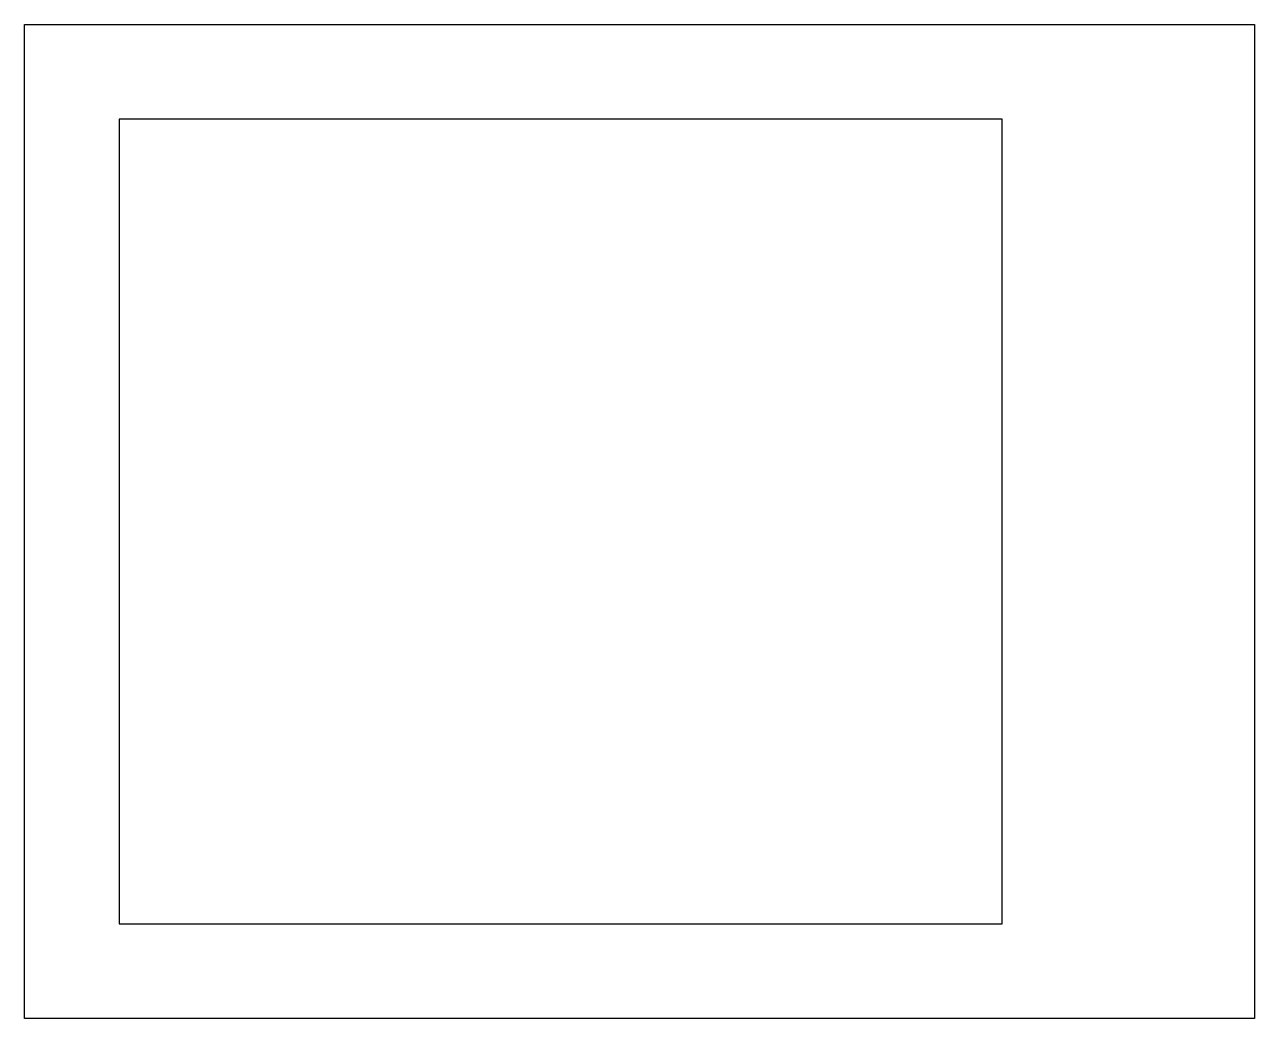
# Model space of a CAD drawing. Header units: millimetres. Extents: x 0 to 78, y 0 to 63.
import ezdxf

# ---------------------------------------------------------------- set-up
doc = ezdxf.new("R2010")
doc.units = ezdxf.units.MM
doc.layers.add('CUT', color=1, linetype='Continuous')

msp = doc.modelspace()

# ---------------------------------------------------------------- linework, layer by layer
at = {"layer": 'CUT'}
for points in [[(0, 0), (0, 63), (78, 63), (78, 0)], [(62, 57), (6, 57), (6, 6), (62, 6)]]:
    msp.add_lwpolyline(points, close=True, dxfattribs=at)

doc.saveas('drawing.dxf')
